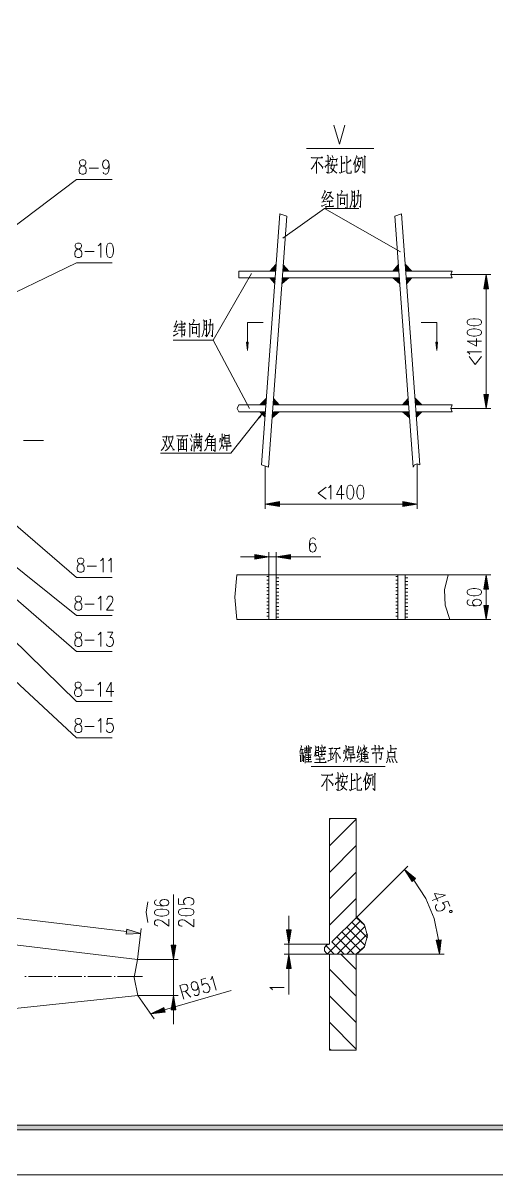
# Model space of a CAD drawing. Header units: millimetres. Extents: x 0 to 829, y 0 to 570.
# Drawn here: x 176.2 to 271.9, y 0 to 232.9 of the extents above; entities that cross this region are included whole.
import ezdxf

# ---------------------------------------------------------------- set-up
doc = ezdxf.new("R2010")
doc.units = ezdxf.units.MM

msp = doc.modelspace()

# ---------------------------------------------------------------- hatches: boundary and pattern name
h = msp.add_hatch(color=0)
h.dxf.hatch_style = 2
h.paths.add_polyline_path([(269.254111, 179.175833), (269.737417, 182.0545), (270.217194, 179.175833)])
h = msp.add_hatch(color=0)
h.dxf.hatch_style = 2
h.paths.add_polyline_path([(269.254111, 157.82925), (269.737417, 154.950583), (270.217194, 157.82925)])
h = msp.add_hatch(color=0)
h.dxf.hatch_style = 2
h.paths.add_polyline_path([(227.954417, 136.144), (225.07575, 135.664222), (227.954417, 135.184444)])
h = msp.add_hatch(color=0)
h.dxf.hatch_style = 2
h.paths.add_polyline_path([(252.895806, 136.144), (255.774472, 135.664222), (252.895806, 135.184444)])
h = msp.add_hatch(color=0)
h.dxf.hatch_style = 2
h.paths.add_polyline_path([(222.976722, 125.454833), (225.855389, 124.975056), (222.976722, 124.495278)])
h = msp.add_hatch(color=0)
h.dxf.hatch_style = 2
h.paths.add_polyline_path([(230.180444, 125.454833), (227.301778, 124.975056), (230.180444, 124.495278)])
h = msp.add_hatch(color=0)
h.dxf.hatch_style = 2
h.paths.add_polyline_path([(269.254111, 118.45925), (269.737417, 121.337917), (270.217194, 118.45925)])
h = msp.add_hatch(color=0)
h.dxf.hatch_style = 2
h.paths.add_polyline_path([(269.254111, 115.171361), (269.737417, 112.292694), (270.217194, 115.171361)])
h = msp.add_hatch(color=0)
h.dxf.hatch_style = 2
h.paths.add_polyline_path([(254.769056, 59.309), (253.216833, 61.781972), (255.485194, 59.944)])
h = msp.add_hatch(color=0)
h.dxf.hatch_style = 2
h.paths.add_polyline_path([(197.114583, 49.671111), (199.915639, 48.852667), (196.998167, 48.718611)])
h = msp.add_hatch(color=0)
h.dxf.hatch_style = 2
h.paths.add_polyline_path([(229.383167, 49.533528), (229.862944, 46.654861), (230.342722, 49.533528)])
h = msp.add_hatch(color=0)
h.dxf.hatch_style = 2
h.paths.add_polyline_path([(260.618111, 47.554444), (260.311194, 44.654611), (259.658556, 47.498)])
h = msp.add_hatch(color=0)
h.dxf.hatch_style = 2
h.paths.add_polyline_path([(206.096306, 46.436139), (206.576083, 43.553944), (207.055861, 46.436139)])
h = msp.add_hatch(color=0)
h.dxf.hatch_style = 2
h.paths.add_polyline_path([(229.383167, 41.772417), (229.862944, 44.654611), (230.342722, 41.772417)])
h = msp.add_hatch(color=0)
h.dxf.hatch_style = 2
h.paths.add_polyline_path([(206.096306, 33.383361), (206.576083, 36.262028), (207.055861, 33.383361)])
h = msp.add_hatch(color=0)
h.dxf.hatch_style = 2
h.paths.add_polyline_path([(204.635806, 33.863139), (202.000556, 32.60725), (204.900389, 32.942389)])
h = msp.add_hatch(color=0)
h.dxf.hatch_style = 2
h.paths.add_polyline_path([(23.512639, 9.119306), (24.472194, 10.078861), (797.055528, 10.078861), (798.015083, 9.119306)])

# ---------------------------------------------------------------- linework, layer by layer
at = {"color": 0, "lineweight": 0}
for points in [[(0, 0), (0, 570.081833), (807.130861, 570.081833), (807.130861, 0)], [(188.009389, 205.232), (187.698944, 205.094417), (187.596639, 204.822778), (187.596639, 204.547611), (187.698944, 204.272444), (187.907083, 204.134861), (188.316306, 203.997278), (188.62675, 203.863222), (188.831361, 203.588056), (188.933667, 203.312889), (188.933667, 202.903667), (188.831361, 202.6285), (188.729056, 202.490917), (188.418611, 202.353333), (188.009389, 202.353333), (187.698944, 202.490917), (187.596639, 202.6285), (187.494333, 202.903667), (187.494333, 203.312889), (187.596639, 203.588056), (187.80125, 203.863222), (188.111694, 203.997278), (188.520917, 204.134861), (188.729056, 204.272444), (188.831361, 204.547611), (188.831361, 204.822778), (188.729056, 205.094417), (188.418611, 205.232)], [(187.1345, 188.393917), (186.827583, 188.256333), (186.72175, 187.981167), (186.72175, 187.709528), (186.827583, 187.434361), (187.032194, 187.296778), (187.441417, 187.159194), (187.751861, 187.021611), (187.956472, 186.749972), (188.058778, 186.474806), (188.058778, 186.062056), (187.956472, 185.790417), (187.854167, 185.652833), (187.54725, 185.51525), (187.1345, 185.51525), (186.827583, 185.652833), (186.72175, 185.790417), (186.619444, 186.062056), (186.619444, 186.474806), (186.72175, 186.749972), (186.929889, 187.021611), (187.236806, 187.159194), (187.649556, 187.296778), (187.854167, 187.434361), (187.956472, 187.709528), (187.956472, 187.981167), (187.854167, 188.256333), (187.54725, 188.393917)], [(193.6115, 188.393917), (193.304583, 188.256333), (193.099972, 187.847111), (192.994139, 187.159194), (192.994139, 186.749972), (193.099972, 186.062056), (193.304583, 185.652833), (193.6115, 185.51525), (193.819639, 185.51525), (194.126556, 185.652833), (194.331167, 186.062056), (194.433472, 186.749972), (194.433472, 187.159194), (194.331167, 187.847111), (194.126556, 188.256333), (193.819639, 188.393917)], [(269.254111, 179.175833), (269.737417, 182.0545), (270.217194, 179.175833)], [(265.895667, 172.30725), (266.03325, 171.996806), (266.446, 171.792194), (267.130389, 171.689889), (267.543139, 171.689889), (268.227528, 171.792194), (268.640278, 171.996806), (268.774333, 172.30725), (268.774333, 172.511861), (268.640278, 172.818778), (268.227528, 173.026917), (267.543139, 173.129222), (267.130389, 173.129222), (266.446, 173.026917), (266.03325, 172.818778), (265.895667, 172.511861)], [(265.895667, 170.250556), (266.03325, 169.940111), (266.446, 169.7355), (267.130389, 169.633194), (267.543139, 169.633194), (268.227528, 169.7355), (268.640278, 169.940111), (268.774333, 170.250556), (268.774333, 170.455167), (268.640278, 170.762083), (268.227528, 170.970222), (267.543139, 171.072528), (267.130389, 171.072528), (266.446, 170.970222), (266.03325, 170.762083), (265.895667, 170.455167)], [(269.254111, 157.82925), (269.737417, 154.950583), (270.217194, 157.82925)], [(242.171361, 139.502444), (241.864444, 139.364861), (241.659833, 138.952111), (241.557528, 138.267722), (241.557528, 137.854972), (241.659833, 137.170583), (241.864444, 136.761361), (242.171361, 136.623778), (242.3795, 136.623778), (242.686417, 136.761361), (242.891028, 137.170583), (242.996861, 137.854972), (242.996861, 138.267722), (242.891028, 138.952111), (242.686417, 139.364861), (242.3795, 139.502444)], [(244.228056, 139.502444), (243.921139, 139.364861), (243.716528, 138.952111), (243.614222, 138.267722), (243.614222, 137.854972), (243.716528, 137.170583), (243.921139, 136.761361), (244.228056, 136.623778), (244.436194, 136.623778), (244.743111, 136.761361), (244.947722, 137.170583), (245.053556, 137.854972), (245.053556, 138.267722), (244.947722, 138.952111), (244.743111, 139.364861), (244.436194, 139.502444)], [(227.954417, 136.144), (225.07575, 135.664222), (227.954417, 135.184444)], [(252.895806, 136.144), (255.774472, 135.664222), (252.895806, 135.184444)], [(187.596639, 124.728111), (187.289722, 124.590528), (187.187417, 124.315361), (187.187417, 124.040194), (187.289722, 123.768556), (187.494333, 123.630972), (187.907083, 123.493389), (188.214, 123.355806), (188.418611, 123.080639), (188.520917, 122.809), (188.520917, 122.39625), (188.418611, 122.121083), (188.316306, 121.987028), (188.009389, 121.849444), (187.596639, 121.849444), (187.289722, 121.987028), (187.187417, 122.121083), (187.081583, 122.39625), (187.081583, 122.809), (187.187417, 123.080639), (187.392028, 123.355806), (187.698944, 123.493389), (188.111694, 123.630972), (188.316306, 123.768556), (188.418611, 124.040194), (188.418611, 124.315361), (188.316306, 124.590528), (188.009389, 124.728111)], [(222.976722, 125.454833), (225.855389, 124.975056), (222.976722, 124.495278)], [(230.180444, 125.454833), (227.301778, 124.975056), (230.180444, 124.495278)], [(269.254111, 118.45925), (269.737417, 121.337917), (270.217194, 118.45925)], [(187.1345, 117.06225), (186.827583, 116.924667), (186.72175, 116.6495), (186.72175, 116.377861), (186.827583, 116.102694), (187.032194, 115.965111), (187.441417, 115.827528), (187.751861, 115.689944), (187.956472, 115.418306), (188.058778, 115.143139), (188.058778, 114.730389), (187.956472, 114.45875), (187.854167, 114.321167), (187.54725, 114.183583), (187.1345, 114.183583), (186.827583, 114.321167), (186.72175, 114.45875), (186.619444, 114.730389), (186.619444, 115.143139), (186.72175, 115.418306), (186.929889, 115.689944), (187.236806, 115.827528), (187.649556, 115.965111), (187.854167, 116.102694), (187.956472, 116.377861), (187.956472, 116.6495), (187.854167, 116.924667), (187.54725, 117.06225)], [(265.895667, 117.739583), (266.03325, 117.432667), (266.446, 117.224528), (267.130389, 117.122222), (267.543139, 117.122222), (268.227528, 117.224528), (268.640278, 117.432667), (268.774333, 117.739583), (268.774333, 117.944194), (268.640278, 118.254639), (268.227528, 118.45925), (267.543139, 118.561556), (267.130389, 118.561556), (266.446, 118.45925), (266.03325, 118.254639), (265.895667, 117.944194)], [(269.254111, 115.171361), (269.737417, 112.292694), (270.217194, 115.171361)], [(187.1345, 109.745639), (186.827583, 109.608056), (186.72175, 109.332889), (186.72175, 109.06125), (186.827583, 108.786083), (187.032194, 108.6485), (187.441417, 108.510917), (187.751861, 108.373333), (187.956472, 108.101694), (188.058778, 107.826528), (188.058778, 107.413778), (187.956472, 107.142139), (187.854167, 107.004556), (187.54725, 106.866972), (187.1345, 106.866972), (186.827583, 107.004556), (186.72175, 107.142139), (186.619444, 107.413778), (186.619444, 107.826528), (186.72175, 108.101694), (186.929889, 108.373333), (187.236806, 108.510917), (187.649556, 108.6485), (187.854167, 108.786083), (187.956472, 109.06125), (187.956472, 109.332889), (187.854167, 109.608056), (187.54725, 109.745639)], [(187.081583, 99.642083), (186.774667, 99.5045), (186.672361, 99.229333), (186.672361, 98.954167), (186.774667, 98.682528), (186.979278, 98.544944), (187.392028, 98.407361), (187.698944, 98.269778), (187.907083, 97.994611), (188.009389, 97.722972), (188.009389, 97.310222), (187.907083, 97.035056), (187.80125, 96.901), (187.494333, 96.763417), (187.081583, 96.763417), (186.774667, 96.901), (186.672361, 97.035056), (186.570056, 97.310222), (186.570056, 97.722972), (186.672361, 97.994611), (186.876972, 98.269778), (187.187417, 98.407361), (187.596639, 98.544944), (187.80125, 98.682528), (187.907083, 98.954167), (187.907083, 99.229333), (187.80125, 99.5045), (187.494333, 99.642083)], [(187.1345, 92.325472), (186.827583, 92.187889), (186.72175, 91.912722), (186.72175, 91.637556), (186.827583, 91.365917), (187.032194, 91.228333), (187.441417, 91.09075), (187.751861, 90.953167), (187.956472, 90.678), (188.058778, 90.406361), (188.058778, 89.993611), (187.956472, 89.718444), (187.854167, 89.580861), (187.54725, 89.446806), (187.1345, 89.446806), (186.827583, 89.580861), (186.72175, 89.718444), (186.619444, 89.993611), (186.619444, 90.406361), (186.72175, 90.678), (186.929889, 90.953167), (187.236806, 91.09075), (187.649556, 91.228333), (187.854167, 91.365917), (187.956472, 91.637556), (187.956472, 91.912722), (187.854167, 92.187889), (187.54725, 92.325472)], [(254.769056, 59.309), (253.216833, 61.781972), (255.485194, 59.944)], [(202.737861, 52.948417), (202.871917, 52.637972), (203.284667, 52.433361), (203.969056, 52.331056), (204.381806, 52.331056), (205.066194, 52.433361), (205.478944, 52.637972), (205.616528, 52.948417), (205.616528, 53.153028), (205.478944, 53.459944), (205.066194, 53.668083), (204.381806, 53.770389), (203.969056, 53.770389), (203.284667, 53.668083), (202.871917, 53.459944), (202.737861, 53.153028)], [(207.588556, 53.029556), (207.736722, 52.701472), (208.174167, 52.48275), (208.904417, 52.373389), (209.345389, 52.373389), (210.075639, 52.48275), (210.513083, 52.701472), (210.66125, 53.029556), (210.66125, 53.248278), (210.513083, 53.579889), (210.075639, 53.798611), (209.345389, 53.907972), (208.904417, 53.907972), (208.174167, 53.798611), (207.736722, 53.579889), (207.588556, 53.248278)], [(262.681861, 53.057778), (262.837083, 53.191833), (262.851194, 53.364694), (262.717139, 53.477583), (262.516056, 53.463472), (262.360833, 53.329417), (262.346722, 53.156556), (262.480778, 53.043667)], [(197.114583, 49.671111), (199.915639, 48.852667), (196.998167, 48.718611)], [(229.383167, 49.533528), (229.862944, 46.654861), (230.342722, 49.533528)], [(260.618111, 47.554444), (260.311194, 44.654611), (259.658556, 47.498)], [(206.096306, 46.436139), (206.576083, 43.553944), (207.055861, 46.436139)], [(229.383167, 41.772417), (229.862944, 44.654611), (230.342722, 41.772417)], [(206.096306, 33.383361), (206.576083, 36.262028), (207.055861, 33.383361)], [(204.635806, 33.863139), (202.000556, 32.60725), (204.900389, 32.942389)], [(23.512639, 9.119306), (24.472194, 10.078861), (797.055528, 10.078861), (798.015083, 9.119306)]]:
    msp.add_lwpolyline(points, close=True, dxfattribs=at)
for points in [[(238.975194, 212.266389), (240.072333, 208.428167), (241.169472, 212.266389)], [(233.422472, 207.518), (247.022056, 207.518)], [(193.562111, 204.272444), (193.459806, 203.863222), (193.251667, 203.588056), (192.94475, 203.450472), (192.842444, 203.450472), (192.532, 203.588056), (192.327389, 203.863222), (192.225083, 204.272444), (192.225083, 204.410028), (192.327389, 204.822778), (192.532, 205.094417), (192.842444, 205.232), (192.94475, 205.232), (193.251667, 205.094417), (193.459806, 204.822778), (193.562111, 204.272444), (193.562111, 203.588056), (193.459806, 202.903667), (193.251667, 202.490917), (192.94475, 202.353333), (192.740139, 202.353333), (192.429694, 202.490917), (192.327389, 202.766083)], [(234.413778, 205.775278), (234.470222, 205.662389), (236.660972, 205.662389), (236.601, 205.891694), (236.488111, 205.736472)], [(235.708472, 205.662389), (235.708472, 205.736472), (235.535611, 205.20025), (235.306306, 204.702833), (235.133444, 204.431194), (234.960583, 204.163083), (234.787722, 203.856167), (234.586639, 203.588056), (234.413778, 203.35875)], [(235.479167, 205.00975), (235.479167, 202.512083)], [(237.292444, 205.00975), (238.012111, 205.00975)], [(237.609944, 206.198611), (237.782806, 206.043389), (237.782806, 202.550889), (237.465306, 202.744917)], [(238.213194, 205.736472), (238.301389, 205.545972), (238.128528, 204.854528)], [(238.244944, 205.355472), (239.479667, 205.355472)], [(238.618889, 205.083833), (238.703556, 204.970944), (238.386056, 203.588056), (239.539639, 202.589694)], [(238.647111, 206.121), (238.819972, 205.584778)], [(239.652528, 205.623583), (239.423222, 204.815722)], [(240.372194, 206.008111), (240.605028, 205.775278)], [(240.488611, 205.852889), (240.488611, 202.667306)], [(241.409361, 205.969306), (241.670417, 205.775278)], [(241.582222, 205.852889), (241.582222, 202.744917), (241.582222, 202.667306), (241.698639, 202.589694), (242.47475, 202.589694), (242.47475, 203.051833)], [(242.361861, 205.161444), (241.582222, 204.547611)], [(242.301889, 205.316667), (242.390083, 205.00975)], [(243.511917, 206.159806), (243.684778, 205.891694), (243.600111, 205.969306), (242.908667, 204.318306)], [(243.282611, 205.161444), (243.282611, 202.6285)], [(244.404444, 205.083833), (244.319778, 204.431194), (244.203361, 204.050194), (244.086944, 203.704472), (243.914083, 203.319944), (243.713, 203.051833), (243.455472, 202.783722)], [(244.058722, 205.584778), (243.511917, 203.894972), (243.857639, 204.893333), (244.376222, 204.893333)], [(243.656556, 205.623583), (244.693722, 205.623583), (244.577306, 205.775278), (244.492639, 205.623583)], [(244.750167, 205.429556), (244.894806, 205.277861), (244.806611, 205.316667), (244.806611, 203.588056)], [(245.095889, 206.043389), (245.325194, 205.852889), (245.212306, 205.9305), (245.212306, 202.550889), (244.778389, 202.935417)], [(189.551028, 203.588056), (191.403111, 203.588056)], [(235.824889, 204.776917), (236.689194, 203.743278)], [(236.745639, 203.933778), (236.660972, 203.471639)], [(237.264222, 203.704472), (237.236, 203.933778), (238.100306, 204.547611)], [(239.105722, 204.201889), (239.049278, 203.743278), (238.904639, 203.397556), (238.703556, 203.051833), (238.47425, 202.783722), (238.184972, 202.6285), (237.927444, 202.550889)], [(238.040333, 204.201889), (239.624306, 204.201889), (239.596083, 204.47), (239.479667, 204.2795)], [(240.086444, 202.783722), (240.259306, 202.512083)], [(240.202861, 202.550889), (241.324694, 203.051833)], [(240.488611, 204.586417), (241.180056, 204.586417), (241.123611, 204.815722), (240.95075, 204.586417)], [(243.656556, 204.357111), (244.115167, 203.817361)], [(162.605861, 182.862361), (186.965167, 201.298528)], [(194.161833, 201.298528), (186.965167, 201.298528)], [(237.101944, 199.054861), (237.246583, 198.747944), (237.186611, 198.899639), (236.611583, 197.555556), (236.438722, 197.477944), (237.218361, 197.671972), (237.504111, 198.208194), (237.475889, 198.363417), (237.532333, 198.095306), (237.504111, 198.208194), (236.728, 196.751222), (236.555139, 196.712417), (237.391222, 196.864111)], [(237.620528, 198.670333), (238.396639, 198.670333), (238.396639, 198.860833), (238.368417, 198.670333), (238.252, 198.4375), (238.167333, 198.169389), (238.022694, 197.940083), (237.849833, 197.710778), (237.676972, 197.477944), (237.504111, 197.32625), (237.274806, 197.209833)], [(238.139111, 198.017694), (238.802333, 197.365056), (238.830556, 197.477944), (238.597722, 197.594361)], [(239.606667, 198.363417), (239.779528, 198.169389), (239.779528, 195.48475), (239.779528, 198.095306), (241.621028, 198.095306), (241.621028, 198.363417), (241.621028, 195.48475), (241.218861, 195.636444)], [(240.470972, 199.054861), (240.700278, 198.783222), (240.643833, 198.860833), (240.298111, 198.169389)], [(242.457111, 199.016056), (242.658194, 198.899639), (242.658194, 197.132222), (242.573528, 196.825306), (242.545306, 196.557194), (242.457111, 196.211472), (242.340694, 195.826944), (242.199583, 195.597639)], [(242.629972, 198.747944), (243.148556, 198.747944), (243.148556, 198.97725), (243.148556, 195.714056), (243.148556, 197.132222), (242.573528, 197.132222), (243.148556, 197.132222), (243.148556, 197.940083), (242.60175, 197.940083)], [(243.811778, 199.128944), (244.012861, 198.938444), (243.924667, 199.016056), (243.868222, 198.017694), (243.84, 197.633167), (243.811778, 197.248639), (243.780028, 196.864111), (243.667139, 196.518389), (243.494278, 196.172667), (243.321417, 195.86575), (243.092111, 195.597639)], [(243.406083, 197.978889), (244.44325, 197.978889), (244.44325, 198.285806), (244.358583, 195.597639), (244.330361, 195.67525), (244.069306, 195.826944)], [(236.438722, 196.020972), (236.583361, 195.752861), (236.526917, 195.904556), (237.447667, 196.289083)], [(238.079139, 196.902917), (238.079139, 195.791667), (237.303028, 195.791667), (238.887, 195.791667), (238.770583, 195.943361), (238.714139, 195.791667)], [(237.475889, 195.752861), (237.419444, 195.636444), (237.303028, 195.791667)], [(237.676972, 196.902917), (237.64875, 196.790028), (237.592306, 196.902917), (238.657694, 196.902917), (238.5695, 197.058139), (238.513056, 196.941722)], [(240.241667, 197.671972), (240.326333, 197.477944), (240.326333, 196.172667), (240.326333, 196.4055), (241.102444, 196.4055), (241.102444, 196.137389), (241.102444, 197.633167), (241.102444, 197.477944), (240.326333, 197.477944)], [(242.8875, 195.943361), (243.176778, 195.714056)], [(228.077889, 194.338222), (224.370194, 143.580556)], [(229.471361, 193.872556), (225.760139, 143.114889)], [(228.077889, 194.338222), (229.471361, 193.872556)], [(228.649389, 189.406389), (237.059611, 195.431833)], [(237.059611, 195.431833), (252.408972, 186.675889)], [(237.059611, 195.431833), (243.99875, 195.431833)], [(251.255389, 193.872556), (252.648861, 194.338222)], [(251.255389, 193.872556), (254.966611, 143.114889)], [(252.648861, 194.338222), (256.356556, 143.580556)], [(188.676139, 186.749972), (190.528222, 186.749972)], [(191.350194, 187.847111), (191.554806, 187.981167), (191.86525, 188.393917), (191.86525, 185.51525)], [(168.222083, 175.394056), (186.965167, 184.460444)], [(194.161833, 184.460444), (186.965167, 184.460444)], [(226.007083, 182.756528), (227.333528, 184.128833)], [(228.751694, 184.033583), (229.877056, 182.756528)], [(251.982111, 184.033583), (250.85675, 182.756528)], [(254.726722, 182.756528), (253.400278, 184.128833)], [(222.341722, 182.262639), (214.562972, 168.81475)], [(219.734694, 182.756528), (219.734694, 181.366583)], [(219.734694, 182.756528), (227.231222, 182.756528)], [(226.511556, 182.756528), (226.254028, 183.010528)], [(226.317528, 182.756528), (227.305306, 183.740778)], [(226.811417, 182.756528), (226.402194, 183.16575)], [(226.620917, 182.756528), (227.280611, 183.416222)], [(227.245333, 182.922333), (226.698528, 183.472667)], [(227.2665, 183.204556), (226.846694, 183.624361)], [(226.920778, 182.756528), (227.255917, 183.091667)], [(227.287667, 183.48325), (226.994861, 183.776056)], [(227.305306, 183.765472), (227.143028, 183.931278)], [(228.652917, 182.682444), (229.337306, 183.366833)], [(228.656444, 182.756528), (252.070306, 182.756528)], [(228.674083, 183.007), (229.196194, 183.529111)], [(228.9175, 182.756528), (228.674083, 182.999944)], [(229.217361, 182.756528), (228.69525, 183.278639)], [(228.698778, 183.331556), (229.055083, 183.687861)], [(229.52075, 182.756528), (228.716417, 183.560861)], [(228.723472, 183.656111), (228.913972, 183.846611)], [(229.026861, 182.756528), (229.478417, 183.208083)], [(229.326722, 182.756528), (229.619528, 183.049333)], [(229.630111, 182.756528), (229.760639, 182.887056)], [(251.103694, 182.756528), (250.973167, 182.887056)], [(251.407083, 182.756528), (251.114278, 183.049333)], [(251.213056, 182.756528), (252.017389, 183.560861)], [(251.706944, 182.756528), (251.255389, 183.208083)], [(252.080889, 182.682444), (251.3965, 183.366833)], [(251.512917, 182.756528), (252.038556, 183.278639)], [(252.056194, 183.007), (251.534083, 183.529111)], [(252.035028, 183.331556), (251.675194, 183.687861)], [(252.010333, 183.656111), (251.816306, 183.846611)], [(251.816306, 182.756528), (252.059722, 182.999944)], [(253.424972, 183.765472), (253.590778, 183.931278)], [(254.416278, 182.756528), (253.4285, 183.740778)], [(253.446139, 183.48325), (253.738944, 183.776056)], [(254.112889, 182.756528), (253.453194, 183.416222)], [(253.467306, 183.204556), (253.887111, 183.624361)], [(253.813028, 182.756528), (253.474361, 183.091667)], [(253.488472, 182.922333), (254.035278, 183.472667)], [(253.492, 182.756528), (262.844139, 182.756528)], [(253.922389, 182.756528), (254.331611, 183.16575)], [(254.22225, 182.756528), (254.479778, 183.010528)], [(262.844139, 182.756528), (262.60425, 182.061556), (262.844139, 181.366583)], [(262.710083, 182.0545), (270.696972, 182.0545)], [(219.734694, 181.366583), (227.132444, 181.366583)], [(226.007083, 181.366583), (227.051306, 180.265917)], [(226.215222, 181.147861), (226.433944, 181.366583)], [(226.359861, 180.992639), (226.733806, 181.366583)], [(227.079528, 180.678667), (226.395139, 181.366583)], [(226.508028, 180.837417), (227.033667, 181.366583)], [(226.652667, 180.682194), (227.114806, 181.144333)], [(227.100694, 180.960889), (226.695, 181.366583)], [(226.800833, 180.5305), (227.090111, 180.819778)], [(226.945472, 180.375278), (227.068944, 180.495222)], [(229.877056, 181.366583), (228.469472, 180.170667)], [(228.487111, 180.410556), (229.443139, 181.366583)], [(228.645861, 180.322361), (228.490639, 180.474056)], [(228.508278, 180.735111), (229.143278, 181.366583)], [(228.808139, 180.459944), (228.511806, 180.756278)], [(228.532972, 181.059667), (228.839889, 181.366583)], [(228.970417, 180.597528), (228.532972, 181.034972)], [(229.132694, 180.735111), (228.550611, 181.317194)], [(228.554139, 181.366583), (252.169083, 181.366583)], [(229.294972, 180.872694), (228.804611, 181.366583)], [(229.45725, 181.010278), (229.104472, 181.366583)], [(229.623056, 181.147861), (229.404333, 181.366583)], [(250.85675, 181.366583), (252.264333, 180.170667)], [(251.11075, 181.147861), (251.329472, 181.366583)], [(251.273028, 181.010278), (251.629333, 181.366583)], [(252.246694, 180.410556), (251.290667, 181.366583)], [(251.438833, 180.872694), (251.929194, 181.366583)], [(252.222, 180.735111), (251.590528, 181.366583)], [(251.601111, 180.735111), (252.179667, 181.317194)], [(251.763389, 180.597528), (252.200833, 181.034972)], [(252.200833, 181.059667), (251.893917, 181.366583)], [(251.925667, 180.459944), (252.222, 180.756278)], [(252.087944, 180.322361), (252.243167, 180.474056)], [(253.594306, 181.366583), (262.844139, 181.366583)], [(254.077611, 180.682194), (253.619, 181.144333)], [(253.633111, 180.960889), (254.035278, 181.366583)], [(253.932972, 180.5305), (253.640167, 180.819778)], [(253.65075, 180.678667), (254.338667, 181.366583)], [(253.784806, 180.375278), (253.664861, 180.495222)], [(254.726722, 181.366583), (253.6825, 180.265917)], [(254.225778, 180.837417), (253.696611, 181.366583)], [(254.370417, 180.992639), (254, 181.366583)], [(254.518583, 181.147861), (254.299861, 181.366583)], [(269.737417, 179.175833), (269.737417, 157.82925)], [(207.112306, 172.712944), (207.256944, 172.522444), (207.2005, 172.600056), (206.738361, 171.485278), (206.625472, 171.485278), (207.2005, 171.601694), (207.373361, 171.908611), (207.345139, 172.0215), (207.429806, 171.908611), (207.373361, 171.908611), (206.766583, 170.564528), (206.593722, 170.525722), (207.313389, 170.603333)], [(208.033056, 172.674139), (208.322333, 172.56125), (208.237667, 172.600056), (208.237667, 169.410944)], [(210.569528, 172.94225), (210.798833, 172.674139), (210.742389, 172.75175), (210.396667, 172.060306)], [(212.555667, 172.906972), (212.75675, 172.790556), (212.75675, 171.023139), (212.668556, 170.716222), (212.640333, 170.448111), (212.555667, 170.102389), (212.43925, 169.717861), (212.294611, 169.488556)], [(212.728528, 172.635333), (213.247111, 172.635333), (213.247111, 172.868167), (213.247111, 169.604972), (213.247111, 171.023139), (212.668556, 171.023139), (213.247111, 171.023139), (213.247111, 171.831), (212.700306, 171.831)], [(213.906806, 173.019861), (214.111417, 172.829361), (214.023222, 172.906972), (213.966778, 171.908611), (213.938556, 171.524083), (213.906806, 171.139556), (213.878583, 170.755028), (213.765694, 170.409306), (213.592833, 170.063583), (213.419972, 169.756667), (213.187139, 169.488556)], [(221.502111, 172.388389), (224.655944, 172.388389)], [(221.502111, 172.388389), (221.502111, 168.416111)], [(259.767917, 172.388389), (256.614083, 172.388389)], [(259.767917, 172.388389), (259.767917, 168.416111)], [(206.593722, 169.834278), (206.681917, 169.604972), (206.625472, 169.682583), (207.48625, 170.18)], [(207.518, 170.793833), (208.840917, 170.793833), (208.869139, 171.023139), (208.784472, 169.717861), (208.350556, 169.9895)], [(207.574444, 172.060306), (208.957333, 172.060306), (208.840917, 172.289611), (208.7245, 172.137917)], [(207.602667, 171.446472), (208.784472, 171.446472), (208.668056, 171.636972), (208.579861, 171.485278)], [(209.705222, 172.254333), (209.878083, 172.060306), (209.878083, 169.372139), (209.878083, 171.982694), (211.719583, 171.982694), (211.719583, 172.254333), (211.719583, 169.372139), (211.317417, 169.527361)], [(210.336694, 171.562889), (210.424889, 171.368861), (210.424889, 170.063583), (210.424889, 170.296417), (211.201, 170.296417), (211.201, 170.024778), (211.201, 171.524083), (211.201, 171.368861), (210.424889, 171.368861)], [(213.504639, 171.869806), (214.541806, 171.869806), (214.541806, 172.176722), (214.453611, 169.488556), (214.425389, 169.566167), (214.167861, 169.717861)], [(221.502111, 166.715722), (221.671444, 168.416111), (221.332778, 168.416111), (221.502111, 166.715722), (221.502111, 170.120028)], [(259.767917, 166.715722), (259.598583, 168.416111), (259.93725, 168.416111), (259.767917, 166.715722), (259.767917, 170.120028)], [(214.562972, 168.81475), (206.477306, 168.81475)], [(212.986056, 169.834278), (213.275333, 169.604972)], [(214.562972, 168.81475), (221.921917, 154.950583)], [(265.895667, 168.603083), (267.814778, 167.5765), (267.814778, 169.118139)], [(265.895667, 168.603083), (268.774333, 168.603083)], [(266.446, 165.929028), (266.308417, 166.137167), (265.895667, 166.444083), (268.774333, 166.444083)], [(266.308417, 165.519806), (267.543139, 163.872333), (268.774333, 165.519806)], [(224.028, 155.687889), (225.354444, 157.063722)], [(224.338444, 155.687889), (225.326222, 156.675667)], [(224.832333, 155.687889), (224.423111, 156.097111)], [(224.638306, 155.687889), (225.301528, 156.351111)], [(225.26625, 155.857222), (224.719444, 156.404028)], [(225.287417, 156.139444), (224.867611, 156.55925)], [(225.308583, 156.418139), (225.015778, 156.710944)], [(225.326222, 156.700361), (225.163944, 156.862639)], [(226.673833, 155.617333), (227.358222, 156.301722)], [(226.695, 155.941889), (227.217111, 156.460472)], [(227.238278, 155.687889), (226.716167, 156.213528)], [(226.719694, 156.266444), (227.076, 156.62275)], [(227.541667, 155.687889), (226.737333, 156.492222)], [(226.744389, 156.591), (226.934889, 156.7815)], [(226.772611, 156.968472), (227.897972, 155.687889)], [(227.047778, 155.687889), (227.499333, 156.142972)], [(253.975306, 156.968472), (252.849944, 155.687889)], [(253.20625, 155.687889), (254.010583, 156.492222)], [(253.700139, 155.687889), (253.248583, 156.142972)], [(254.074083, 155.617333), (253.389694, 156.301722)], [(253.506111, 155.687889), (254.03175, 156.213528)], [(254.049389, 155.941889), (253.527278, 156.460472)], [(254.028222, 156.266444), (253.668389, 156.62275)], [(254.003528, 156.591), (253.8095, 156.7815)], [(256.719917, 155.687889), (255.393472, 157.063722)], [(255.418167, 156.700361), (255.583972, 156.862639)], [(256.409472, 155.687889), (255.421694, 156.675667)], [(255.439333, 156.418139), (255.732139, 156.710944)], [(256.106083, 155.687889), (255.446389, 156.351111)], [(255.4605, 156.139444), (255.880306, 156.55925)], [(255.481667, 155.857222), (256.028472, 156.404028)], [(255.915583, 155.687889), (256.324806, 156.097111)], [(218.136611, 145.915944), (224.37725, 153.786417)], [(219.734694, 155.687889), (219.459528, 154.996444), (219.734694, 154.301472)], [(219.734694, 155.687889), (225.255667, 155.687889)], [(219.734694, 154.301472), (225.153361, 154.301472)], [(224.387833, 153.800528), (223.791639, 153.183167), (223.925694, 153.077333), (224.387833, 153.800528), (223.3295, 152.4635)], [(224.028, 154.301472), (225.072222, 153.200806)], [(224.236139, 154.08275), (224.454861, 154.301472)], [(224.532472, 155.687889), (224.274944, 155.945417)], [(224.380778, 153.927528), (224.754722, 154.301472)], [(225.100444, 153.613556), (224.416056, 154.301472)], [(224.528944, 153.772306), (225.054583, 154.301472)], [(224.673583, 153.617083), (225.135722, 154.079222)], [(225.121611, 153.895778), (224.715917, 154.301472)], [(224.82175, 153.461861), (225.111028, 153.754667)], [(224.941694, 155.687889), (225.276833, 156.026556)], [(227.897972, 154.301472), (226.490389, 153.105556)], [(226.508028, 153.341917), (227.464056, 154.301472)], [(226.529194, 153.666472), (227.164194, 154.301472)], [(226.553889, 153.991028), (226.860806, 154.301472)], [(226.991333, 153.532417), (226.553889, 153.969861)], [(227.153611, 153.67), (226.571528, 154.248556)], [(226.938417, 155.687889), (226.695, 155.931306)], [(227.315889, 153.807583), (226.822, 154.301472)], [(226.949, 154.301472), (254.148167, 154.301472)], [(227.040722, 155.687889), (254.045861, 155.687889)], [(227.478167, 153.945167), (227.125389, 154.301472)], [(227.347639, 155.687889), (227.640444, 155.980694)], [(227.643972, 154.08275), (227.42525, 154.301472)], [(227.651028, 155.687889), (227.781556, 155.821944)], [(252.849944, 154.301472), (254.257528, 153.105556)], [(253.096889, 155.687889), (252.966361, 155.821944)], [(253.103944, 154.08275), (253.322667, 154.301472)], [(253.400278, 155.687889), (253.107472, 155.980694)], [(253.266222, 153.945167), (253.622528, 154.301472)], [(254.239889, 153.341917), (253.283861, 154.301472)], [(253.432028, 153.807583), (253.922389, 154.301472)], [(254.215194, 153.666472), (253.583722, 154.301472)], [(253.594306, 153.67), (254.172861, 154.248556)], [(253.756583, 153.532417), (254.194028, 153.969861)], [(253.8095, 155.687889), (254.052917, 155.931306)], [(254.194028, 153.991028), (253.887111, 154.301472)], [(255.806222, 155.687889), (255.467556, 156.026556)], [(255.471083, 155.687889), (262.844139, 155.687889)], [(255.573389, 154.301472), (262.844139, 154.301472)], [(256.070806, 153.617083), (255.612194, 154.079222)], [(255.626306, 153.895778), (256.028472, 154.301472)], [(255.926167, 153.461861), (255.633361, 153.754667)], [(255.643944, 153.613556), (256.331861, 154.301472)], [(256.719917, 154.301472), (255.675694, 153.200806)], [(256.218972, 153.772306), (255.689806, 154.301472)], [(256.363611, 153.927528), (255.993194, 154.301472)], [(256.215444, 155.687889), (256.472972, 155.945417)], [(256.511778, 154.08275), (256.293056, 154.301472)], [(262.844139, 155.687889), (262.600722, 154.996444), (262.844139, 154.301472)], [(262.60425, 154.950583), (270.696972, 154.950583)], [(224.966389, 153.310167), (225.089861, 153.430111)], [(226.66325, 153.253722), (226.511556, 153.408944)], [(226.829056, 153.391306), (226.532722, 153.687639)], [(253.918861, 153.391306), (254.215194, 153.687639)], [(254.081139, 153.253722), (254.236361, 153.408944)], [(255.778, 153.310167), (255.658056, 153.430111)], [(204.350056, 149.228528), (205.214361, 149.228528), (205.214361, 149.457833), (205.157917, 148.960417), (205.101472, 148.498278), (204.956833, 148.000861), (204.783972, 147.538722), (204.582889, 147.154194), (204.381806, 146.808472), (204.092528, 146.501556)], [(205.415444, 149.267333), (206.452611, 149.267333), (206.452611, 149.419028), (206.396167, 148.960417), (206.251528, 148.459472), (206.050444, 147.845639), (205.789389, 147.309417), (205.531861, 146.963694), (205.214361, 146.617972), (204.896861, 146.423944)], [(205.588306, 149.112111), (205.648278, 148.727583), (205.704722, 148.381861), (205.821139, 148.000861), (205.96225, 147.577528), (206.223306, 147.193), (206.424389, 146.847278), (206.653694, 146.656778), (206.741889, 146.617972), (206.424389, 146.540361)], [(207.2005, 149.419028), (209.475917, 149.419028), (209.331278, 149.613056), (209.246611, 149.457833)], [(208.382306, 149.419028), (208.466972, 149.306139), (208.153, 148.727583)], [(210.167361, 149.725944), (210.368444, 149.112111)], [(210.685944, 149.228528), (212.382806, 149.228528), (212.269917, 149.457833), (212.1535, 149.306139)], [(211.116333, 149.919972), (211.317417, 149.725944), (211.144556, 149.76475), (211.144556, 148.882806)], [(211.723111, 149.958778), (211.86775, 149.725944), (211.807778, 149.842361), (211.807778, 148.882806)], [(213.822139, 149.958778), (213.910333, 149.725944), (212.989583, 148.346583)], [(213.652806, 149.306139), (214.545333, 149.306139)], [(214.658222, 149.535444), (214.227833, 148.960417)], [(216.298639, 149.881167), (216.4715, 149.687139), (216.386833, 149.76475), (216.330389, 147.884444), (216.242194, 147.387028), (216.041111, 146.924889), (215.86825, 146.540361)], [(216.616139, 149.150917), (216.789, 148.999222), (216.732556, 149.0345), (216.443278, 148.420667)], [(216.877194, 149.725944), (216.933639, 149.535444), (216.933639, 148.268972), (216.933639, 148.381861), (217.797944, 148.381861), (217.797944, 148.268972), (217.797944, 149.725944), (217.797944, 149.496639), (216.961861, 149.496639), (216.961861, 148.999222), (217.769722, 148.999222)], [(176.261889, 148.522972), (180.2765, 148.522972)], [(204.494694, 148.766389), (205.274333, 147.076583)], [(207.433333, 148.921611), (207.606194, 148.6535), (207.606194, 146.311056), (207.606194, 146.656778), (209.158417, 146.656778), (209.158417, 146.27225), (209.158417, 148.921611), (209.158417, 148.6535), (207.606194, 148.6535), (208.064806, 148.6535), (208.064806, 146.734389), (208.064806, 147.348222), (208.583389, 147.348222), (208.583389, 146.734389), (208.583389, 148.6535), (208.583389, 148.036139), (208.064806, 148.036139)], [(209.938056, 148.882806), (210.223806, 148.307778)], [(210.079167, 146.769667), (210.252028, 146.388667), (210.167361, 146.540361), (210.368444, 147.616333)], [(210.6295, 148.6535), (212.298139, 148.6535), (212.181722, 148.882806), (212.097056, 148.727583)], [(210.742389, 146.27225), (210.742389, 148.346583), (210.742389, 148.074944), (212.181722, 148.074944), (212.181722, 148.307778), (212.181722, 146.349861), (211.86775, 146.540361)], [(211.317417, 148.6535), (211.289194, 148.036139), (211.260972, 147.768028), (211.176306, 147.499917), (210.943472, 146.963694)], [(211.289194, 147.768028), (211.55025, 147.387028)], [(211.779556, 148.688778), (211.751333, 148.074944), (211.723111, 147.806833), (211.663139, 147.538722), (211.578472, 147.231806), (211.405611, 146.886083)], [(211.723111, 147.655139), (212.068833, 147.115389)], [(213.275333, 148.921611), (213.448194, 148.727583), (213.448194, 148.11375), (213.419972, 147.845639), (213.39175, 147.655139), (213.335306, 147.387028), (213.247111, 147.115389), (213.134222, 146.847278), (213.017806, 146.656778), (212.844944, 146.388667)], [(213.479944, 148.727583), (214.975722, 148.727583), (214.975722, 148.960417), (214.975722, 146.311056), (214.601778, 146.617972)], [(213.479944, 147.461111), (214.887528, 147.461111)], [(213.508167, 148.11375), (214.919278, 148.11375)], [(214.139639, 148.688778), (214.256056, 148.727583), (214.256056, 146.388667)], [(215.924694, 148.921611), (216.097556, 148.805194), (216.012889, 148.882806), (215.896472, 148.191361)], [(216.386833, 147.693944), (216.672583, 147.0025), (216.672583, 147.115389), (216.616139, 146.808472)], [(216.672583, 147.387028), (218.228333, 147.387028), (218.115444, 147.538722), (217.999028, 147.422306), (217.364028, 147.422306), (217.364028, 148.000861), (217.364028, 146.388667)], [(216.789, 147.962056), (218.055472, 147.962056), (217.942583, 148.11375), (217.826167, 148.000861)], [(218.136611, 145.915944), (203.905556, 145.915944)], [(127.5715, 143.598194), (186.965167, 88.388472)], [(137.893778, 143.785167), (186.965167, 95.705083)], [(224.370194, 143.580556), (225.760139, 143.114889)], [(225.07575, 143.330083), (225.07575, 134.704667)], [(256.356556, 143.580556), (255.820333, 143.774583), (255.277056, 143.594667), (254.966611, 143.114889)], [(255.774472, 143.774583), (255.774472, 134.704667)], [(146.625028, 140.832417), (186.965167, 105.808639)], [(155.493861, 138.33475), (186.965167, 113.128778)], [(165.283444, 139.481278), (186.965167, 120.791111)], [(237.444139, 139.089694), (235.796667, 137.854972), (237.444139, 136.623778)], [(237.853361, 138.952111), (238.0615, 139.089694), (238.368417, 139.502444), (238.368417, 136.623778)], [(240.527417, 139.502444), (239.500833, 137.583333), (241.042472, 137.583333)], [(240.527417, 139.502444), (240.527417, 136.623778)], [(227.954417, 135.664222), (252.895806, 135.664222)], [(235.253389, 128.404056), (235.151083, 128.679222), (234.844167, 128.816806), (234.639556, 128.816806), (234.329111, 128.679222), (234.1245, 128.266472), (234.022194, 127.582083), (234.022194, 126.897694), (234.1245, 126.347361), (234.329111, 126.072194), (234.639556, 125.934611), (234.741861, 125.934611), (235.048778, 126.072194), (235.253389, 126.347361), (235.359222, 126.760111), (235.359222, 126.897694), (235.253389, 127.306917), (235.048778, 127.582083), (234.741861, 127.719667), (234.639556, 127.719667), (234.329111, 127.582083), (234.1245, 127.306917), (234.022194, 126.897694)], [(225.855389, 121.337917), (225.855389, 125.934611)], [(227.301778, 121.337917), (227.301778, 125.934611)], [(191.812333, 124.177778), (192.016944, 124.315361), (192.327389, 124.728111), (192.327389, 121.849444)], [(193.459806, 124.177778), (193.664417, 124.315361), (193.971333, 124.728111), (193.971333, 121.849444)], [(222.976722, 124.975056), (220.094528, 124.975056)], [(225.855389, 124.975056), (227.301778, 124.975056)], [(230.180444, 124.975056), (236.318778, 124.975056)], [(189.138278, 123.080639), (190.990361, 123.080639)], [(219.339583, 121.337917), (218.969167, 116.815306), (219.339583, 112.292694)], [(219.339583, 121.337917), (262.057444, 121.337917)], [(225.855389, 121.337917), (225.855389, 112.292694)], [(227.301778, 121.337917), (227.301778, 112.292694)], [(251.922139, 121.337917), (251.922139, 112.292694)], [(253.368528, 121.337917), (253.368528, 112.292694)], [(262.057444, 121.337917), (261.344833, 118.325194), (261.468306, 115.234861), (262.420806, 112.292694)], [(262.057444, 121.337917), (270.696972, 121.337917)], [(194.161833, 120.791111), (186.965167, 120.791111)], [(225.855389, 120.992194), (225.410889, 120.992194)], [(225.855389, 120.265472), (225.410889, 120.265472)], [(225.855389, 119.53875), (225.410889, 119.53875)], [(225.855389, 118.815556), (225.410889, 118.815556)], [(227.347639, 120.748778), (227.834472, 120.748778)], [(227.347639, 120.025583), (227.834472, 120.025583)], [(227.347639, 119.298861), (227.834472, 119.298861)], [(251.922139, 120.992194), (251.477639, 120.992194)], [(251.922139, 120.265472), (251.477639, 120.265472)], [(251.922139, 119.53875), (251.477639, 119.53875)], [(251.922139, 118.815556), (251.477639, 118.815556)], [(253.414389, 120.748778), (253.901222, 120.748778)], [(253.414389, 120.025583), (253.901222, 120.025583)], [(253.414389, 119.298861), (253.901222, 119.298861)], [(191.350194, 116.515444), (191.554806, 116.6495), (191.86525, 117.06225), (191.86525, 114.183583)], [(193.099972, 116.377861), (193.099972, 116.515444), (193.202278, 116.787083), (193.304583, 116.924667), (193.509194, 117.06225), (193.921944, 117.06225), (194.126556, 116.924667), (194.228861, 116.787083), (194.331167, 116.515444), (194.331167, 116.240278), (194.228861, 115.965111), (194.02425, 115.552361), (192.994139, 114.183583), (194.433472, 114.183583)], [(225.855389, 118.088833), (225.410889, 118.088833)], [(225.855389, 117.362111), (225.410889, 117.362111)], [(225.855389, 116.635389), (225.410889, 116.635389)], [(227.347639, 118.572139), (227.834472, 118.572139)], [(227.347639, 117.845417), (227.834472, 117.845417)], [(227.347639, 117.118694), (227.834472, 117.118694)], [(251.922139, 118.088833), (251.477639, 118.088833)], [(251.922139, 117.362111), (251.477639, 117.362111)], [(251.922139, 116.635389), (251.477639, 116.635389)], [(253.414389, 118.572139), (253.901222, 118.572139)], [(253.414389, 117.845417), (253.901222, 117.845417)], [(253.414389, 117.118694), (253.901222, 117.118694)], [(269.737417, 118.45925), (269.737417, 115.171361)], [(188.676139, 115.418306), (190.528222, 115.418306)], [(225.855389, 115.908667), (225.410889, 115.908667)], [(225.855389, 115.185472), (225.410889, 115.185472)], [(225.855389, 114.45875), (225.410889, 114.45875)], [(227.347639, 116.3955), (227.834472, 116.3955)], [(227.347639, 115.668778), (227.834472, 115.668778)], [(227.347639, 114.942056), (227.834472, 114.942056)], [(227.347639, 114.215333), (227.834472, 114.215333)], [(251.922139, 115.908667), (251.477639, 115.908667)], [(251.922139, 115.185472), (251.477639, 115.185472)], [(251.922139, 114.45875), (251.477639, 114.45875)], [(253.414389, 116.3955), (253.901222, 116.3955)], [(253.414389, 115.668778), (253.901222, 115.668778)], [(253.414389, 114.942056), (253.901222, 114.942056)], [(253.414389, 114.215333), (253.901222, 114.215333)], [(266.308417, 116.30025), (266.03325, 116.197944), (265.895667, 115.8875), (265.895667, 115.682889), (266.03325, 115.375972), (266.446, 115.167833), (267.130389, 115.065528), (267.814778, 115.065528), (268.365111, 115.167833), (268.640278, 115.375972), (268.774333, 115.682889), (268.774333, 115.785194), (268.640278, 116.095639), (268.365111, 116.30025), (267.952361, 116.402556), (267.814778, 116.402556), (267.405556, 116.30025), (267.130389, 116.095639), (266.992806, 115.785194), (266.992806, 115.682889), (267.130389, 115.375972), (267.405556, 115.167833), (267.814778, 115.065528)], [(194.161833, 113.128778), (186.965167, 113.128778)], [(219.339583, 112.292694), (262.420806, 112.292694)], [(225.855389, 113.732028), (225.410889, 113.732028)], [(225.855389, 113.005306), (225.410889, 113.005306)], [(227.347639, 113.488611), (227.834472, 113.488611)], [(227.347639, 112.765417), (227.834472, 112.765417)], [(251.922139, 113.732028), (251.477639, 113.732028)], [(251.922139, 113.005306), (251.477639, 113.005306)], [(253.414389, 113.488611), (253.901222, 113.488611)], [(253.414389, 112.765417), (253.901222, 112.765417)], [(262.420806, 112.292694), (270.696972, 112.292694)], [(191.350194, 109.198833), (191.554806, 109.332889), (191.86525, 109.745639), (191.86525, 106.866972)], [(193.202278, 109.745639), (194.331167, 109.745639), (193.713806, 108.6485), (194.02425, 108.6485), (194.228861, 108.510917), (194.331167, 108.373333), (194.433472, 107.964111), (194.433472, 107.688944), (194.331167, 107.276194), (194.126556, 107.004556), (193.819639, 106.866972), (193.509194, 106.866972), (193.202278, 107.004556), (193.099972, 107.142139), (192.994139, 107.413778)], [(188.676139, 108.101694), (190.528222, 108.101694)], [(194.161833, 105.808639), (186.965167, 105.808639)], [(188.62675, 97.994611), (190.475306, 97.994611)], [(191.297278, 99.09175), (191.505417, 99.229333), (191.812333, 99.642083), (191.812333, 96.763417)], [(193.971333, 99.642083), (192.94475, 97.722972), (194.486389, 97.722972)], [(193.971333, 99.642083), (193.971333, 96.763417)], [(194.161833, 95.705083), (186.965167, 95.705083)], [(191.350194, 91.775139), (191.554806, 91.912722), (191.86525, 92.325472), (191.86525, 89.446806)], [(194.228861, 92.325472), (193.202278, 92.325472), (193.099972, 91.09075), (193.202278, 91.228333), (193.509194, 91.365917), (193.819639, 91.365917), (194.126556, 91.228333), (194.331167, 90.953167), (194.433472, 90.543944), (194.433472, 90.268778), (194.331167, 89.856028), (194.126556, 89.580861), (193.819639, 89.446806), (193.509194, 89.446806), (193.202278, 89.580861), (193.099972, 89.718444), (192.994139, 89.993611)], [(188.676139, 90.678), (190.528222, 90.678)], [(194.161833, 88.388472), (186.965167, 88.388472)], [(232.367667, 86.822139), (232.424111, 86.666917), (232.106611, 85.478056)], [(232.970917, 86.321194), (234.438472, 86.321194), (234.353806, 86.476417), (234.237389, 86.321194)], [(233.344861, 86.783333), (233.433056, 86.666917), (233.433056, 86.014278)], [(233.807, 86.822139), (233.919889, 86.666917), (233.919889, 86.053083)], [(235.186361, 86.783333), (235.302778, 86.476417), (235.302778, 85.823778), (235.246333, 85.594472), (235.218111, 85.287556), (235.158139, 85.054722), (234.957056, 84.673722)], [(235.302778, 86.515222), (235.877806, 86.515222)], [(235.877806, 86.705722), (235.877806, 85.784972)], [(236.138861, 86.36), (237.260694, 86.36), (237.144278, 86.554028), (237.031389, 86.398806)], [(236.339944, 86.247111), (236.456361, 85.746167)], [(236.512806, 86.938556), (236.629222, 86.554028)], [(237.031389, 86.285917), (236.770333, 85.707361)], [(237.923917, 86.208306), (238.700028, 86.208306), (238.643583, 86.398806), (238.555389, 86.247111)], [(238.326083, 86.208306), (238.326083, 84.021083)], [(239.592556, 86.208306), (238.671806, 84.328)], [(238.989306, 86.247111), (240.199333, 86.247111), (240.139361, 86.437611), (240.054694, 86.285917)], [(241.349389, 86.860944), (241.52225, 86.666917), (241.437583, 86.744528), (241.377611, 84.864222), (241.292944, 84.363278), (241.091861, 83.904667), (240.919, 83.520139)], [(241.924417, 86.705722), (241.984389, 86.515222), (241.984389, 85.24875), (241.984389, 85.361639), (242.845167, 85.361639), (242.845167, 85.24875), (242.845167, 86.705722), (242.845167, 86.476417), (242.012611, 86.476417), (242.012611, 85.979), (242.816944, 85.979)], [(243.970528, 86.744528), (244.026972, 86.592833), (243.68125, 85.400444), (244.115167, 85.43925)], [(244.344472, 86.437611), (244.489111, 85.633278)], [(245.035917, 86.938556), (245.148806, 86.705722), (244.661972, 85.707361)], [(245.610944, 86.515222), (245.494528, 86.1695), (245.349889, 85.901389), (245.180556, 85.633278), (245.007694, 85.43925), (244.746639, 85.24875)], [(244.947722, 86.321194), (245.5545, 86.321194)], [(244.947722, 86.321194), (245.092361, 86.091889), (245.293444, 85.823778), (245.52275, 85.594472), (245.755583, 85.478056), (246.013111, 85.326361)], [(246.79275, 86.208306), (246.676333, 86.053083), (246.559917, 86.1695), (248.979972, 86.1695), (248.807111, 86.398806), (248.718917, 86.208306)], [(247.194917, 86.89975), (247.424222, 86.744528), (247.339556, 86.744528), (247.339556, 85.707361)], [(247.971028, 86.860944), (248.200333, 86.666917), (248.115667, 86.705722), (248.115667, 85.633278)], [(250.362861, 86.89975), (250.47575, 86.783333), (250.47575, 85.478056)], [(250.47575, 86.130694), (251.629333, 86.130694), (251.541139, 86.321194), (251.42825, 86.130694)], [(232.106611, 85.287556), (232.914472, 85.287556)], [(232.106611, 84.941833), (232.223028, 84.825417), (232.223028, 83.520139)], [(232.307694, 86.014278), (232.8545, 86.014278)], [(232.540528, 85.979), (232.540528, 83.710639)], [(232.741611, 84.980639), (232.826278, 84.864222), (232.826278, 83.520139)], [(233.401306, 85.24875), (232.942694, 84.440889)], [(233.087333, 86.014278), (233.087333, 85.287556)], [(233.087333, 85.901389), (233.4895, 85.901389)], [(233.087333, 85.43925), (233.517722, 85.43925)], [(233.200222, 84.747806), (233.200222, 83.252028)], [(233.373083, 84.402083), (234.325583, 84.402083), (234.209167, 84.596111), (234.1245, 84.402083)], [(233.373083, 83.982278), (234.325583, 83.982278), (234.237389, 84.133972), (234.152722, 84.021083)], [(233.401306, 84.864222), (234.382028, 84.864222), (234.293833, 84.980639), (234.209167, 84.864222)], [(233.517722, 86.014278), (233.517722, 85.326361)], [(233.718806, 85.287556), (233.919889, 84.941833)], [(233.747028, 86.014278), (233.807, 85.940194), (233.807, 85.287556)], [(233.835222, 85.478056), (234.209167, 85.478056)], [(233.835222, 84.864222), (233.835222, 83.59775)], [(233.863444, 85.901389), (234.209167, 85.901389)], [(234.209167, 86.091889), (234.209167, 85.326361)], [(235.302778, 85.823778), (235.849583, 85.823778)], [(235.331, 85.478056), (235.331, 84.634917)], [(235.331, 84.095167), (237.059611, 84.095167), (236.974944, 84.363278), (236.858528, 84.172778)], [(235.359222, 84.786611), (235.849583, 84.786611)], [(235.390972, 85.400444), (235.821361, 85.400444)], [(235.849583, 85.555667), (235.849583, 84.634917)], [(236.022444, 85.594472), (237.317139, 85.594472), (237.20425, 85.784972), (237.087833, 85.594472)], [(236.110639, 85.015917), (237.232472, 85.015917), (237.144278, 85.209944), (237.003167, 85.054722)], [(236.138861, 84.673722), (236.138861, 83.403722)], [(236.56925, 85.555667), (236.56925, 84.557306)], [(237.8075, 83.865861), (237.835722, 83.59775), (237.867472, 83.710639), (238.989306, 84.211583)], [(237.952139, 85.171139), (238.788222, 85.171139), (238.671806, 85.361639), (238.615361, 85.209944)], [(239.419694, 85.516861), (239.419694, 83.329639)], [(239.652528, 85.361639), (240.199333, 84.328), (240.255778, 84.557306), (240.227556, 84.133972)], [(240.975444, 85.901389), (241.148306, 85.784972), (241.060111, 85.862583), (240.947222, 85.171139)], [(241.437583, 84.673722), (241.723333, 83.982278), (241.723333, 84.095167), (241.666889, 83.78825)], [(241.666889, 86.130694), (241.83975, 85.979), (241.779778, 86.014278), (241.494028, 85.400444)], [(241.723333, 84.363278), (243.279083, 84.363278), (243.162667, 84.5185), (243.049778, 84.402083), (242.414778, 84.402083), (242.414778, 84.980639), (242.414778, 83.368444)], [(241.83975, 84.941833), (243.106222, 84.941833), (242.989806, 85.093528), (242.876917, 84.980639)], [(243.68125, 83.59775), (243.564833, 83.749444), (244.256278, 84.133972)], [(244.288028, 85.901389), (243.68125, 84.402083), (244.199833, 84.596111)], [(244.517333, 85.43925), (244.517333, 83.904667), (244.457361, 83.710639), (244.372694, 83.558944), (244.171611, 83.442528)], [(244.228056, 85.093528), (244.517333, 85.093528)], [(244.517333, 83.982278), (244.690194, 83.78825), (244.834833, 83.636556), (245.064139, 83.558944), (245.265222, 83.481333), (245.610944, 83.442528), (246.013111, 83.442528)], [(244.746639, 84.211583), (245.900222, 84.211583), (245.755583, 84.402083), (245.667389, 84.211583)], [(244.803083, 84.596111), (245.755583, 84.596111), (245.639167, 84.786611), (245.5545, 84.634917)], [(244.834833, 85.015917), (245.783806, 85.015917), (245.667389, 85.171139), (245.582722, 85.054722)], [(245.237, 85.43925), (245.237, 83.710639)], [(246.993833, 85.326361), (246.877417, 85.171139), (246.79275, 85.326361), (248.577806, 85.326361)], [(247.540639, 85.326361), (247.540639, 83.290833)], [(248.662472, 85.516861), (248.489611, 83.982278), (248.087444, 84.211583)], [(249.756083, 84.250389), (249.844278, 84.021083), (249.583222, 83.329639)], [(249.816056, 85.746167), (249.957167, 85.478056), (249.957167, 84.289194)], [(249.957167, 85.43925), (251.223639, 85.43925)], [(249.957167, 84.5185), (251.223639, 84.5185)], [(250.15825, 84.133972), (250.331111, 83.368444), (250.391083, 83.520139), (250.302889, 83.520139)], [(250.648611, 84.211583), (250.937889, 83.368444), (250.994333, 83.481333), (250.909667, 83.481333)], [(251.255389, 85.668556), (251.255389, 84.363278)], [(251.255389, 84.211583), (251.685778, 83.329639), (251.742222, 83.481333), (251.629333, 83.481333)], [(232.223028, 83.59775), (232.769833, 83.78825)], [(233.373083, 83.520139), (234.466694, 83.520139), (234.382028, 83.675361), (234.293833, 83.558944)], [(234.385556, 82.606444), (249.346861, 82.606444)], [(235.073472, 83.403722), (237.405333, 83.403722), (237.288917, 83.59775), (237.176028, 83.403722)], [(236.474, 80.9625), (236.533972, 80.849611), (238.721194, 80.849611), (238.66475, 81.078917), (238.548333, 80.923694)], [(237.772222, 80.849611), (237.772222, 80.923694), (237.599361, 80.387472), (237.366528, 79.890056), (237.197194, 79.621944), (237.024333, 79.350306), (236.851472, 79.043389), (236.646861, 78.775278), (236.474, 78.545972)], [(237.539389, 80.196972), (237.539389, 77.699306)], [(237.885111, 79.964139), (238.749417, 78.9305)], [(239.324444, 78.891694), (239.296222, 79.121), (240.160528, 79.734833)], [(239.356194, 80.196972), (240.075861, 80.196972)], [(239.670167, 81.385833), (239.843028, 81.234139), (239.843028, 77.738111), (239.529056, 77.932139)], [(241.169472, 79.389111), (241.1095, 78.9305), (240.968389, 78.584778), (240.767306, 78.239056), (240.534472, 77.970944), (240.248722, 77.815722), (239.987667, 77.738111)], [(240.104083, 79.389111), (241.688056, 79.389111), (241.659833, 79.657222), (241.543417, 79.466722)], [(240.276944, 80.923694), (240.361611, 80.733194), (240.18875, 80.04175)], [(240.305167, 80.542694), (241.543417, 80.542694)], [(240.679111, 80.271056), (240.767306, 80.158167), (240.449806, 78.775278), (241.599861, 77.776917)], [(240.707333, 81.308222), (240.880194, 80.772)], [(241.716278, 80.810806), (241.486972, 80.002944)], [(242.435944, 81.195333), (242.66525, 80.9625)], [(242.552361, 81.040111), (242.552361, 77.854528)], [(242.552361, 79.773639), (243.240278, 79.773639), (243.183833, 80.002944), (243.010972, 79.773639)], [(243.473111, 81.156528), (243.730639, 80.9625)], [(243.645972, 81.040111), (243.645972, 77.932139), (243.645972, 77.854528), (243.758861, 77.776917), (244.5385, 77.776917), (244.5385, 78.239056)], [(244.422083, 80.348667), (243.645972, 79.734833)], [(244.365639, 80.503889), (244.450306, 80.196972)], [(245.575667, 81.347028), (245.745, 81.078917), (245.660333, 81.156528), (244.968889, 79.505528)], [(245.342833, 80.348667), (245.342833, 77.815722)], [(246.468194, 80.271056), (246.38, 79.621944), (246.263583, 79.237417), (246.150694, 78.891694), (245.977833, 78.507167), (245.77675, 78.239056), (245.515694, 77.970944)], [(246.122472, 80.772), (245.575667, 79.082194), (245.917861, 80.080556), (246.436444, 80.080556)], [(245.716778, 80.810806), (246.753944, 80.810806), (246.637528, 80.9625), (246.552861, 80.810806)], [(245.716778, 79.544333), (246.178917, 79.004583)], [(246.810389, 80.616778), (246.955028, 80.465083), (246.870361, 80.503889), (246.870361, 78.775278)], [(247.156111, 81.234139), (247.388944, 81.040111), (247.272528, 81.117722), (247.272528, 77.738111), (246.842139, 78.122639)], [(238.809389, 79.121), (238.721194, 78.658861)], [(242.146667, 77.970944), (242.319528, 77.699306)], [(242.263083, 77.738111), (243.384917, 78.239056)], [(238.089722, 71.892583), (238.290806, 72.090139)], [(238.089722, 46.654861), (238.089722, 72.090139)], [(243.501333, 72.090139), (238.089722, 72.090139)], [(238.089722, 66.540944), (243.501333, 71.952556)], [(243.501333, 52.066472), (243.501333, 72.090139)], [(55.566028, 66.156417), (197.054611, 49.194861)], [(238.089722, 61.189306), (243.501333, 66.600917)], [(52.073528, 61.199889), (199.280639, 43.553944)], [(238.089722, 55.841194), (243.501333, 61.252806)], [(243.578944, 52.144083), (253.894167, 62.459306)], [(260.138333, 47.526222), (259.217583, 51.844222), (257.527778, 55.922333), (255.125361, 59.6265)], [(206.576083, 46.436139), (206.576083, 56.684333)], [(207.588556, 55.883528), (207.588556, 54.786389), (208.904417, 54.677028), (208.759778, 54.786389), (208.611611, 55.114472), (208.611611, 55.442556), (208.759778, 55.774167), (209.052583, 55.992889), (209.490028, 56.10225), (209.782833, 56.10225), (210.220278, 55.992889), (210.513083, 55.774167), (210.66125, 55.442556), (210.66125, 55.114472), (210.513083, 54.786389), (210.368444, 54.677028), (210.075639, 54.567667)], [(238.089722, 50.489556), (243.501333, 55.901167)], [(261.510639, 56.606722), (258.850694, 55.506056)], [(261.510639, 56.606722), (259.316361, 56.885417), (259.944306, 55.364944)], [(201.362028, 55.202667), (201.065694, 53.114222), (201.362028, 51.02225)], [(203.147083, 55.618944), (202.871917, 55.516639), (202.737861, 55.209722), (202.737861, 55.005111), (202.871917, 54.694667), (203.284667, 54.490056), (203.969056, 54.38775), (204.656972, 54.38775), (205.203778, 54.490056), (205.478944, 54.694667), (205.616528, 55.005111), (205.616528, 55.107417), (205.478944, 55.414333), (205.203778, 55.618944), (204.794556, 55.724778), (204.656972, 55.724778), (204.244222, 55.618944), (203.969056, 55.414333), (203.835, 55.107417), (203.835, 55.005111), (203.969056, 54.694667), (204.244222, 54.490056), (204.656972, 54.38775)], [(262.431389, 54.377167), (262.011583, 55.393167), (260.829778, 55.019222), (260.999111, 54.973361), (261.253111, 54.719361), (261.376583, 54.415972), (261.376583, 54.059667), (261.20725, 53.75275), (260.868583, 53.491694), (260.618111, 53.389389), (260.194778, 53.332944), (259.856111, 53.431722), (259.605639, 53.682194), (259.478639, 53.985583), (259.478639, 54.341889), (259.563306, 54.497111), (259.774972, 54.701722)], [(203.42225, 50.376667), (203.284667, 50.376667), (203.0095, 50.478972), (202.871917, 50.581278), (202.737861, 50.785889), (202.737861, 51.198639), (202.871917, 51.40325), (203.0095, 51.505556), (203.284667, 51.611389), (203.559833, 51.611389), (203.835, 51.505556), (204.244222, 51.300944), (205.616528, 50.274361), (205.616528, 51.713694)], [(208.322333, 50.288472), (208.174167, 50.288472), (207.881361, 50.397833), (207.736722, 50.507194), (207.588556, 50.725917), (207.588556, 51.166889), (207.736722, 51.385611), (207.881361, 51.494972), (208.174167, 51.604333), (208.466972, 51.604333), (208.759778, 51.494972), (209.197222, 51.27625), (210.66125, 50.179111), (210.66125, 51.713694)], [(229.862944, 49.533528), (229.862944, 52.415722)], [(237.669917, 44.718111), (244.393861, 51.445583)], [(238.562444, 47.127583), (243.578944, 52.144083)], [(243.501333, 44.654611), (245.148806, 46.189194), (245.755583, 48.358778), (245.148806, 50.528361), (243.501333, 52.066472)], [(245.074722, 50.648306), (243.578944, 52.144083)], [(199.280639, 43.553944), (200.028528, 49.805167)], [(239.610194, 44.654611), (245.272278, 50.313167)], [(244.4115, 45.289611), (240.56975, 49.134889)], [(245.282861, 46.425556), (241.571639, 50.136778)], [(245.737944, 47.977778), (242.573528, 51.138667)], [(238.089722, 46.654861), (228.903389, 46.654861)], [(229.862944, 46.654861), (229.862944, 44.654611)], [(238.089722, 46.654861), (237.468833, 46.489056), (237.07725, 45.977528), (237.07725, 45.331944), (237.468833, 44.820417), (238.089722, 44.654611)], [(241.035417, 44.654611), (238.562444, 47.127583)], [(243.042722, 44.654611), (239.564333, 48.129472)], [(241.6175, 44.654611), (245.734417, 48.771528)], [(237.96625, 44.654611), (228.903389, 44.654611)], [(239.031639, 44.654611), (237.320667, 46.365583)], [(237.96625, 44.654611), (243.501333, 44.654611)], [(238.089722, 44.654611), (243.501333, 44.654611)], [(238.089722, 25.227139), (238.089722, 44.654611)], [(243.501333, 41.518417), (240.368667, 44.654611)], [(243.501333, 44.654611), (261.27075, 44.654611)], [(243.501333, 44.654611), (243.501333, 25.227139)], [(243.783556, 44.813361), (245.127639, 46.157444)], [(199.280639, 43.553944), (198.617417, 39.902694), (199.330028, 36.262028)], [(199.280639, 43.553944), (207.535639, 43.553944)], [(206.576083, 36.262028), (206.576083, 43.553944)], [(176.551167, 40.117889), (176.791056, 40.117889)], [(177.270833, 40.117889), (182.068611, 40.117889)], [(182.548389, 40.117889), (182.788278, 40.117889)], [(183.268056, 40.117889), (188.065833, 40.117889)], [(188.545611, 40.117889), (188.7855, 40.117889)], [(189.268806, 40.117889), (194.066583, 40.117889)], [(194.546361, 40.117889), (194.78625, 40.117889)], [(195.266028, 40.117889), (200.300167, 40.117889)], [(213.109528, 39.796861), (212.12175, 39.511111), (212.365167, 38.297556), (212.425139, 38.456306), (212.682667, 38.675028), (212.979, 38.759694), (213.314139, 38.713833), (213.585778, 38.505694), (213.800972, 38.138806), (213.875056, 37.874222), (213.889167, 37.450889), (213.769222, 37.133389), (213.511694, 36.914667), (213.211833, 36.83), (212.880222, 36.875861), (212.742639, 36.978167), (212.56625, 37.214528)], [(214.051444, 39.497), (214.210194, 39.683972), (214.393639, 40.16375), (215.190917, 37.397972)], [(229.862944, 41.772417), (229.862944, 36.459583)], [(243.501333, 36.170306), (238.089722, 41.578389)], [(218.238917, 37.2745), (204.769861, 33.401)], [(208.668056, 35.521194), (207.870778, 38.2905), (208.759778, 38.5445), (209.094917, 38.498639), (209.2325, 38.396333), (209.405361, 38.159972), (209.482972, 37.895389), (209.458278, 37.606111), (209.398306, 37.443833), (209.140778, 37.228639), (208.251778, 36.971111)], [(211.497333, 38.332833), (211.511444, 37.9095), (211.3915, 37.588472), (211.130444, 37.373278), (211.031667, 37.345056), (210.700056, 37.390917), (210.424889, 37.595528), (210.213222, 37.962417), (210.174417, 38.096472), (210.160306, 38.519806), (210.28025, 38.840833), (210.541306, 39.056028), (210.640083, 39.08425), (210.971694, 39.038389), (211.246861, 38.83025), (211.497333, 38.332833), (211.687833, 37.673139), (211.776028, 36.98875), (211.694889, 36.533667), (211.433833, 36.318472), (211.236278, 36.262028), (210.901139, 36.307889), (210.728278, 36.54425)], [(226.571528, 37.422667), (226.433944, 37.627278), (226.024722, 37.934194), (228.903389, 37.934194)], [(199.330028, 36.262028), (51.660778, 20.623389)], [(199.330028, 36.262028), (207.535639, 36.262028)], [(202.681417, 31.5595), (199.330028, 36.262028)], [(208.943222, 37.172194), (210.050944, 35.919833)], [(243.501333, 30.818667), (238.089722, 36.230278)], [(206.576083, 33.383361), (206.576083, 30.501167)], [(243.501333, 25.467028), (238.089722, 30.878639)], [(238.393111, 25.227139), (238.089722, 25.527)], [(243.501333, 25.227139), (238.089722, 25.227139)]]:
    msp.add_lwpolyline(points, dxfattribs=at)

doc.saveas('drawing.dxf')
